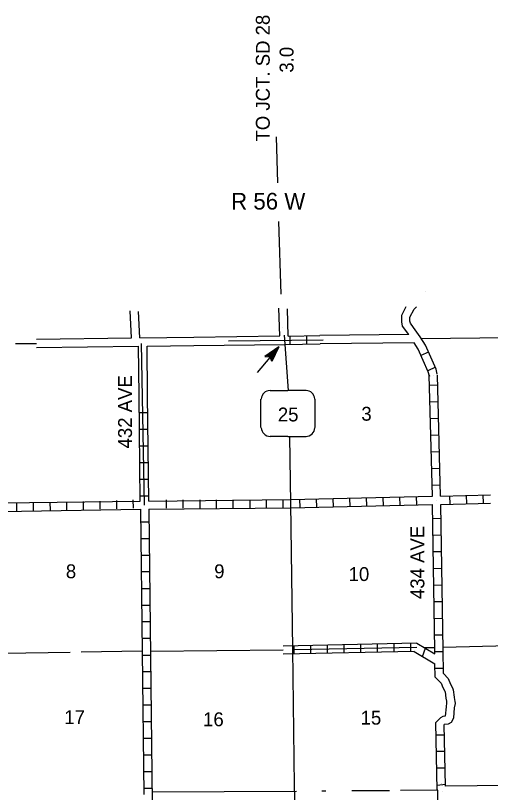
# Model space of a CAD drawing. Extents: x 1817418 to 2236108, y 15985408 to 16412015.
# Drawn here: x 2008083 to 2025188, y 16169148 to 16197142 of the extents above; entities that cross this region are included whole.
import ezdxf

# ---------------------------------------------------------------- set-up
doc = ezdxf.new("R2010")
doc.units = 0
for name, color, linetype in [('L10', 7, 'Continuous'), ('L11', 7, 'Continuous'), ('L13', 7, 'Continuous'), ('L14', 7, 'Continuous'), ('L2', 7, 'Continuous'), ('L28', 7, 'Continuous'), ('L3', 7, 'Continuous'), ('L30', 7, 'Continuous'), ('L54', 7, 'Continuous'), ('L8', 7, 'Continuous')]:
    doc.layers.add(name, color=color, linetype=linetype)

msp = doc.modelspace()

# ---------------------------------------------------------------- linework, layer by layer
at = {"layer": 'L10'}
for p, q in [((2014502, 16185551), (2017604, 16185596)), ((2014506, 16185250), (2017787, 16185293))]:
    msp.add_line(p, q, dxfattribs=at)
at = {"layer": 'L11'}
for p, q in [((2008837, 16185481), (2012256, 16185525)), ((2012557, 16185524), (2014502, 16185551)), ((2022247, 16185644), (2019045, 16185610)), ((2008837, 16185179), (2012514, 16185226)), ((2012532, 16183460), (2012514, 16185226)), ((2012820, 16185225), (2014506, 16185250)), ((2012839, 16183460), (2012820, 16185225)), ((2022435, 16185346), (2019049, 16185309)), ((2028554, 16169417), (2023565, 16169375))]:
    msp.add_line(p, q, dxfattribs=at)
for points in [[(2023198, 16173307), (2023410, 16173089), (2023478, 16172925), (2023546, 16172792), (2023556, 16172770), (2023586, 16172540), (2023602, 16172435), (2023611, 16172395), (2023611, 16172373), (2023589, 16172235), (2023557, 16171900), (2023557, 16171898), (2023472, 16171889), (2023384, 16171836), (2023226, 16171670)], [(2023495, 16173432), (2023665, 16173257), (2023751, 16173052), (2023819, 16172918), (2023848, 16172847), (2023883, 16172582), (2023897, 16172489), (2023909, 16172432), (2023912, 16172354), (2023887, 16172196), (2023853, 16171835), (2023824, 16171755), (2023769, 16171669), (2023669, 16171609), (2023526, 16171593)]]:
    msp.add_lwpolyline(points, dxfattribs=at)
at = {"layer": 'L13'}
for p, q in [((2008084, 16185321), (2008839, 16185331)), ((2023174, 16174359), (2022820, 16174354)), ((2025978, 16174440), (2023480, 16174370)), ((2010048, 16174196), (2007662, 16174159)), ((2012641, 16174238), (2010450, 16174201)), ((2017725, 16174272), (2012942, 16174227)), ((2018206, 16169185), (2012989, 16169153)), ((2019256, 16169196), (2019114, 16169196)), ((2021548, 16169211), (2020196, 16169201)), ((2023295, 16169227), (2021949, 16169217))]:
    msp.add_line(p, q, dxfattribs=at)
at = {"layer": 'L2'}
msp.add_line((2030999, 16185595), (2022699, 16185495), dxfattribs=at)
at = {"layer": 'L28'}
for p, q in [((2017561, 16185210), (2016780, 16184286)), ((2017561, 16185210), (2017065, 16184851)), ((2017524, 16185168), (2017123, 16184877)), ((2017482, 16185110), (2017139, 16184872)), ((2017424, 16185052), (2017181, 16184872)), ((2017382, 16185004), (2017213, 16184861)), ((2017387, 16184978), (2017282, 16184777)), ((2017429, 16185025), (2017297, 16184751)), ((2017403, 16185009), (2017297, 16184888)), ((2017345, 16184967), (2017297, 16184888)), ((2017561, 16185210), (2017313, 16184671)), ((2017514, 16185125), (2017313, 16184693)), ((2017488, 16185094), (2017313, 16184719)), ((2017065, 16184851), (2017255, 16184846)), ((2017313, 16184935), (2017239, 16184851)), ((2017271, 16184872), (2017239, 16184851)), ((2017313, 16184671), (2017255, 16184846)), ((2017329, 16184893), (2017271, 16184803)), ((2017308, 16184872), (2017271, 16184830))]:
    msp.add_line(p, q, dxfattribs=at)
at = {"layer": 'L3'}
for p, q in [((2017255, 16183636), (2017889, 16183636)), ((2018549, 16183636), (2017889, 16183636)), ((2016923, 16182295), (2016923, 16183320)), ((2018871, 16182295), (2018871, 16183320)), ((2017889, 16181979), (2017255, 16181979)), ((2017889, 16181979), (2018549, 16181979)), ((2017989, 16179555), (2018058, 16174312)), ((2018058, 16174312), (2018116, 16169386)), ((2018116, 16169386), (2018264, 16163762))]:
    msp.add_line(p, q, dxfattribs=at)
for points in [[(2017762, 16185622), (2017899, 16183636)], [(2017947, 16181979), (2017989, 16179555)]]:
    msp.add_lwpolyline(points, dxfattribs=at)
for centre, start, end in [((2017262, 16183302), 92.2243, 176.028), ((2018532, 16183302), 3.9741, 87.7779), ((2017262, 16182307), 183.3614, 268.9061), ((2018532, 16182307), 271.0961, 356.6407)]:
    msp.add_arc(centre, 332, start, end, dxfattribs=at)
at = {"layer": 'L54'}
msp.add_line((2022862, 16187201), (2022862, 16187201), dxfattribs=at)
for points in [[(2017530, 16191118), (2017482, 16192776)], [(2017646, 16187100), (2017572, 16189719)], [(2022247, 16185644), (2022023, 16185944), (2021991, 16186102), (2021991, 16186345), (2022150, 16186662)], [(2022657, 16185564), (2022414, 16185896), (2022308, 16186060), (2022287, 16186134), (2022287, 16186277), (2022440, 16186562), (2022525, 16186646)], [(2012256, 16185525), (2012215, 16186508)], [(2012557, 16185524), (2012516, 16186477)], [(2017604, 16185596), (2017561, 16186604)], [(2017906, 16185595), (2017873, 16186577)]]:
    msp.add_lwpolyline(points, dxfattribs=at)
at = {"layer": 'L8'}
for p, q in [((2017683, 16185896), (2017683, 16185896)), ((2017906, 16185595), (2019045, 16185610)), ((2017963, 16185595), (2017963, 16185294)), ((2018565, 16185601), (2018565, 16185305)), ((2012730, 16179502), (2012614, 16185326)), ((2015756, 16185421), (2019167, 16185463)), ((2017762, 16185421), (2017762, 16185421)), ((2017787, 16185293), (2019049, 16185309)), ((2022957, 16185009), (2022683, 16184893)), ((2017889, 16184877), (2017889, 16184877)), ((2023206, 16184471), (2022931, 16184344)), ((2023095, 16179819), (2022979, 16184186)), ((2022979, 16184186), (2022989, 16184154)), ((2023132, 16184186), (2023132, 16184186)), ((2023390, 16179830), (2023280, 16184186)), ((2023290, 16183821), (2022989, 16183811)), ((2012572, 16179650), (2012532, 16183460)), ((2012878, 16179650), (2012839, 16183460)), ((2023306, 16183219), (2023005, 16183209)), ((2012540, 16182834), (2012841, 16182834)), ((2023322, 16182617), (2023021, 16182612)), ((2012546, 16182237), (2012847, 16182237)), ((2023338, 16182021), (2023037, 16182010)), ((2012556, 16181635), (2012857, 16181635)), ((2023353, 16181419), (2023058, 16181414)), ((2012556, 16181033), (2012857, 16181033)), ((2023364, 16180817), (2023063, 16180812)), ((2012567, 16180437), (2012862, 16180437)), ((2023380, 16180220), (2023079, 16180210)), ((2007588, 16179587), (2012572, 16179650)), ((2009916, 16179618), (2009922, 16179317)), ((2010513, 16179634), (2010523, 16179339)), ((2011115, 16179650), (2011120, 16179354)), ((2011717, 16179671), (2011722, 16179370)), ((2012313, 16179687), (2012324, 16179386)), ((2012572, 16179835), (2012873, 16179835)), ((2012878, 16179650), (2017989, 16179703)), ((2013512, 16179687), (2013512, 16179386)), ((2014114, 16179687), (2014114, 16179386)), ((2014716, 16179687), (2014716, 16179386)), ((2015312, 16179687), (2015312, 16179386)), ((2015914, 16179687), (2015914, 16179386)), ((2016516, 16179687), (2016516, 16179386)), ((2017113, 16179692), (2017113, 16179397)), ((2017715, 16179703), (2017715, 16179402)), ((2017989, 16179703), (2023095, 16179819)), ((2018316, 16179713), (2018322, 16179412)), ((2018913, 16179729), (2018924, 16179428)), ((2019515, 16179735), (2019520, 16179434)), ((2020112, 16179750), (2020122, 16179455)), ((2020714, 16179772), (2020724, 16179471)), ((2021315, 16179777), (2021321, 16179476)), ((2021912, 16179793), (2021923, 16179497)), ((2022514, 16179808), (2022525, 16179513)), ((2023248, 16179676), (2023248, 16179676)), ((2023390, 16179830), (2025186, 16179875)), ((2023712, 16179835), (2023723, 16179534)), ((2024314, 16179851), (2024320, 16179555)), ((2024916, 16179872), (2024922, 16179571)), ((2007588, 16179275), (2012583, 16179354)), ((2008116, 16179587), (2008121, 16179286)), ((2008712, 16179592), (2008723, 16179296)), ((2009314, 16179603), (2009325, 16179302)), ((2012583, 16179354), (2012701, 16169072)), ((2012889, 16179354), (2017989, 16179402)), ((2012889, 16179354), (2013000, 16168763)), ((2017989, 16179555), (2017989, 16179555)), ((2017989, 16179402), (2023105, 16179529)), ((2023179, 16174270), (2023105, 16179529)), ((2023406, 16179529), (2025187, 16179574)), ((2023480, 16174270), (2023406, 16179529)), ((2012598, 16178900), (2012899, 16178900)), ((2023406, 16179022), (2023105, 16179011)), ((2012598, 16178304), (2012899, 16178304)), ((2023412, 16178420), (2023116, 16178409)), ((2012598, 16177702), (2012899, 16177702)), ((2023422, 16177818), (2023121, 16177813)), ((2012604, 16177105), (2012905, 16177105)), ((2023438, 16177221), (2023137, 16177211)), ((2023448, 16176619), (2023148, 16176609)), ((2012614, 16176503), (2012915, 16176503)), ((2023454, 16176017), (2023158, 16176012)), ((2012625, 16175901), (2012920, 16175901)), ((2023464, 16175421), (2023163, 16175410)), ((2012630, 16175305), (2012931, 16175305)), ((2012641, 16174703), (2012942, 16174703)), ((2023470, 16174819), (2023174, 16174814)), ((2022540, 16174528), (2017721, 16174422)), ((2018058, 16174312), (2018058, 16174312)), ((2018121, 16174138), (2018121, 16174433)), ((2022540, 16174375), (2018121, 16174286)), ((2018723, 16174143), (2018723, 16174444)), ((2019320, 16174159), (2019320, 16174460)), ((2019922, 16174169), (2019922, 16174470)), ((2020523, 16174185), (2020523, 16174486)), ((2021120, 16174196), (2021120, 16174497)), ((2021722, 16174212), (2021722, 16174513)), ((2022324, 16174217), (2022324, 16174518)), ((2022540, 16174528), (2023179, 16174143)), ((2022746, 16174053), (2022847, 16174344)), ((2012641, 16174101), (2012942, 16174101)), ((2022445, 16174227), (2017728, 16174126)), ((2022445, 16174227), (2023190, 16173784)), ((2023179, 16174143), (2023179, 16174270)), ((2023480, 16174217), (2023179, 16174212)), ((2023495, 16173432), (2023480, 16174270)), ((2023198, 16173307), (2023190, 16173784)), ((2012646, 16173504), (2012947, 16173504)), ((2023491, 16173620), (2023190, 16173610)), ((2012656, 16172902), (2012957, 16172902)), ((2012662, 16172300), (2012963, 16172300)), ((2012672, 16171704), (2012973, 16171704)), ((2023268, 16169227), (2023226, 16171670)), ((2023565, 16169375), (2023526, 16171593)), ((2012683, 16171102), (2012979, 16171102)), ((2023533, 16171218), (2023232, 16171218)), ((2012683, 16170505), (2012979, 16170505)), ((2023549, 16170621), (2023248, 16170621)), ((2012688, 16169903), (2012989, 16169903)), ((2023554, 16170019), (2023253, 16170019)), ((2012696, 16169301), (2012997, 16169301)), ((2012831, 16169296), (2012831, 16169296)), ((2012847, 16169296), (2012847, 16169296)), ((2023570, 16169438), (2023274, 16169401)), ((2023412, 16169475), (2023412, 16169475)), ((2023438, 16169486), (2023438, 16169486)), ((2023364, 16163868), (2023295, 16169227)), ((2023448, 16169185), (2023448, 16169185))]:
    msp.add_line(p, q, dxfattribs=at)
for points in [[(2023274, 16184217), (2023232, 16184402), (2022847, 16185268), (2022657, 16185564)], [(2022989, 16184154), (2022947, 16184302), (2022583, 16185120), (2022435, 16185346)]]:
    msp.add_lwpolyline(points, dxfattribs=at)

# ---------------------------------------------------------------- texts
at = {"layer": 'L14'}
for s, p in [('3', (2020539, 16182544)), ('8', (2009895, 16176867)), ('9', (2015238, 16176867)), ('10', (2020080, 16176767)), ('17', (2009837, 16171609)), ('15', (2020513, 16171593)), ('16', (2014837, 16171535))]:
    msp.add_text(s, height=500, rotation=360, dxfattribs=at).set_placement(p)
at = {"layer": 'L3'}
msp.add_text('25', height=500, rotation=360, dxfattribs=at).set_placement((2017530, 16182517))
at = {"layer": 'L30'}
for s, p in [('432 AVE', (2012277, 16181543)), ('434 AVE', (2022808, 16176118))]:
    msp.add_text(s, height=500, rotation=90, dxfattribs=at).set_placement(p)
at = {"layer": 'L54'}
for s, height, rotation, p in [('TO JCT. SD 28', 499.98, 90, (2017239, 16192602)), ('3.0', 500, 90, (2018095, 16195084)), ('R 56 W', 600, 360, (2015846, 16190152))]:
    msp.add_text(s, height=height, rotation=rotation, dxfattribs=at).set_placement(p)

doc.saveas('drawing.dxf')
